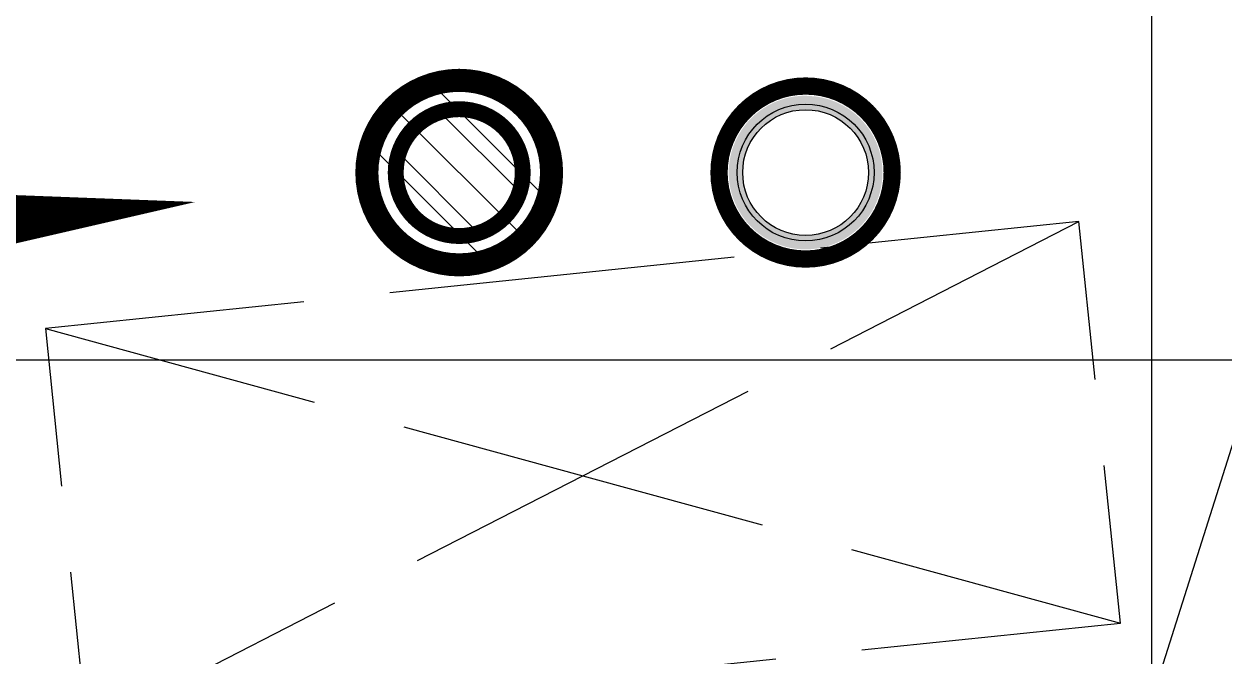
# Model space of a CAD drawing. Header units: inches. Extents: x 0 to 1813292486, y 0 to 3473589894.
# Drawn here: x 600654109 to 600655148, y 3473203761 to 3473204309 of the extents above; entities that cross this region are included whole.
import ezdxf
from ezdxf.enums import TextEntityAlignment as Align

# ---------------------------------------------------------------- set-up
doc = ezdxf.new("R2010")
doc.units = ezdxf.units.IN
doc.header["$LTSCALE"] = 1000
doc.header["$MEASUREMENT"] = 0
doc.linetypes.add('AX-MALL-GIRD-200$0$DOTE', pattern=[2.42, 2, -0.2, 0.02, -0.2])
doc.linetypes.add('AX-MALL-WALL-P02-QT$0$DASH', pattern=[0.35, 0.25, -0.1])
for name, color, linetype in [('A-Anno-Note', 241, 'Continuous'), ('AX-MALL-DIM-P02$0$A-Anno-Dims', 3, 'Continuous'), ('AX-MALL-DIM-P02$0$A-Detl-Thin', 131, 'Continuous'), ('AX-MALL-GIRD-200$0$A-Grid', 222, 'AX-MALL-GIRD-200$0$DOTE'), ('AX-MALL-P02-200$0$A-Anno-Note', 241, 'Continuous'), ('AX-MALL-WALL-P02$0$A-Anno-Note', 241, 'Continuous'), ('AX-MALL-WALL-P02-QT$0$A-Detl-Patt', 8, 'Continuous'), ('AX-MALL-WALL-P02-QT$0$A-Detl-Thin', 131, 'Continuous'), ('AX-MALL-WALL-P02-QT$0$A-Fixt', 81, 'Continuous'), ('AX-MALL-WALL-P02-QT$0$A-Wall', 2, 'Continuous'), ('AX-MALL-WALL-P02-QT$0$A-Wall-Patt', 13, 'Continuous'), ('AX-MALL-WALL-P02-QT$0$A-Wind', 4, 'Continuous'), ('AX-MALL-ZTKD-P02$0$A-Anno-Note', 241, 'Continuous'), ('PX-MALL-P02-LG$0$P-Airr-Pipe', 140, 'Continuous'), ('PX-MALL-P02-LG$0$P-Drain-Fldr', 4, 'Continuous'), ('PX-MALL-P02-LG$0$P-Drain-Fldr-ARCH', 161, 'Continuous'), ('PX-MALL-P02-LG$0$P-Drain-Fldr-W100', 4, 'Continuous'), ('PX-MALL-P02-LG$0$P-Drain-Fldr-W50', 4, 'Continuous'), ('PX-MALL-P02-LG$0$P-Pipe-Risr', 7, 'Continuous'), ('PX-MALL-P02-LG$0$P-Pipe-Risr-Arch', 6, 'Continuous'), ('PX-MALL-P02-LG$0$P-Pipe-Risr-W100', 6, 'Continuous'), ('PX-MALL-P02-LG$0$P-Pipe-Risr-W50', 6, 'Continuous')]:
    doc.layers.add(name, color=color, linetype=linetype)
doc.styles.add('PX-MALL-P02-LG$0$jzfz', font='gbenor.shx', dxfattribs={"bigfont": 'gbcbig.shx'})

# ---------------------------------------------------------------- blocks, each defined once
blk = doc.blocks.new('AX-MALL-GIRD-200')
at = {"layer": 'AX-MALL-GIRD-200$0$A-Grid'}
blk.add_line((600215588.6, 3473125707.5), (600573484.6, 3472992380.8), dxfattribs=at)
blk = doc.blocks.new('AX-MALL-WALL-P02-QT$0$JB-AC(O)-Hide')
for p, q in [((-225, 175), (-450, 175)), ((-450, 175), (-450, 37.5)), ((-450, 175), (-225, 87.5)), ((150, 175), (-150, 175)), ((450, 175), (225, 175)), ((225, 87.5), (450, 175)), ((450, 37.5), (450, 175)), ((-150, 58.3), (0, 0)), ((0, 0), (150, 58.3)), ((-150, -58.3), (0, 0)), ((0, 0), (150, -58.3)), ((-450, -37.5), (-450, -175)), ((450, -175), (450, -37.5)), ((-450, -175), (-225, -87.5)), ((225, -87.5), (450, -175)), ((-450, -175), (-225, -175)), ((-150, -175), (150, -175)), ((225, -175), (450, -175))]:
    blk.add_line(p, q)
blk = doc.blocks.new('AX-MALL-WALL-P02-QT$0$tj')
at = {"layer": 'AX-MALL-WALL-P02-QT$0$A-Detl-Patt'}
h = blk.add_hatch(dxfattribs=at)
h.set_pattern_fill('STEEL', color=256, scale=100, angle=50.4318)
h.set_pattern_definition([(75, (-14278.2, 156289.83), (-153.340725, 41.087523), []), (75, (-14317.88, 156358.57), (-153.340725, 41.087523), [])])
edge = h.paths.add_edge_path()
edge.add_arc((274303, 370915.4), 354853.2, 270.960109, 275.951313)
edge.add_line((311095.3, 17974.7), (323404.3, 17664.9))
edge.add_arc((337498.6, -5423), 27050, 84.42965, 121.40246, ccw=False)
edge.add_line((340124.3, 21499.2), (352435.6, 23411.5))
edge.add_line((352435.6, 23411.5), (352460.3, 23263.6))
edge.add_arc((262949, 558936.3), 543100, 279.486523, 288.50533)
edge.add_line((435325, 43917.8), (435185.9, 44187.6))
edge.add_arc((262949, 558936.3), 542800, 279.518166, 288.500444, ccw=False)
edge.add_line((352706.5, 23609), (352681.7, 23756.9))
edge.add_line((352681.7, 23756.9), (340117.8, 21803.8))
edge.add_arc((337510.1, -5455), 27383.3, 84.53553, 121.20268)
edge.add_line((323323.7, 17967), (311085.8, 18275))
edge.add_arc((274273.8, 371474.5), 355112.7, 270.964111, 275.950126, ccw=False)
edge.add_line((280249, 16412.1), (280249, 16112))
blk = doc.blocks.new('AX-MALL-WALL-P02-QT')
at = {"layer": 'AX-MALL-WALL-P02-QT$0$A-Wall-Patt'}
h = blk.add_hatch(dxfattribs=at)
h.set_pattern_fill('普通砖', color=256, scale=200, style=0)
h.set_pattern_definition([(45, (0, 359), (-353.553532015, 353.553532015), [])])
h.paths.add_polyline_path([(600450743.1, 3473037700.7), (600450893.9, 3473037765.1), (600455839.3, 3473051040.3), (600455768.8, 3473051137.7), (600455651.9, 3473051110.1), (600450699.1, 3473037815.3)])
at = {"layer": 'AX-MALL-WALL-P02-QT$0$A-Detl-Thin', "linetype": 'AX-MALL-WALL-P02-QT$0$DASH', "ltscale": 3}
blk.add_lwpolyline([(600447091, 3473039588, 0.001865), (600450979.9, 3473038569.1, 0.001865)], format="xyb", dxfattribs=at)
at = {"layer": 'AX-MALL-WALL-P02-QT$0$A-Wall'}
blk.add_line((600450699.1, 3473037815.3), (600455651.9, 3473051110.1), dxfattribs=at)
at = {"layer": 'AX-MALL-WALL-P02-QT$0$A-Detl-Thin', "rotation": 339.5681613091762}
blk.add_blockref('AX-MALL-WALL-P02-QT$0$tj', (600144118.7, 3473128496.3), dxfattribs=at)
at = {"layer": 'AX-MALL-WALL-P02-QT$0$A-Fixt', "rotation": 345.4703428157612}
blk.add_blockref('AX-MALL-WALL-P02-QT$0$JB-AC(O)-Hide', (600450302.4, 3473038162.4), dxfattribs=at)
at = {"layer": 'AX-MALL-WALL-P02-QT$0$A-Wind'}
blk.add_blockref('AX-MALL-GIRD-200', (0, 0), dxfattribs=at)
blk = doc.blocks.new('AX-MALL-WALL-P02')
at = {"layer": 'AX-MALL-WALL-P02$0$A-Anno-Note'}
blk.add_blockref('AX-MALL-WALL-P02-QT', (0, 0), dxfattribs=at)
blk = doc.blocks.new('PX-MALL-P02-LG$0$P-Risr')
at = {"layer": 'PX-MALL-P02-LG$0$P-Pipe-Risr-W50'}
h = blk.add_hatch(color=0, dxfattribs=at)
edge = h.paths.add_edge_path()
edge.add_ellipse((0, 0), major_axis=(47.1, 47.1), ratio=1, start_angle=225, end_angle=405, ccw=False)
edge.add_ellipse((0, 0), major_axis=(47.1, 47.1), ratio=1, start_angle=133.9676, end_angle=225, ccw=False)
edge.add_line((-66.5, 1.2), (-54.4, 1.2))
edge.add_ellipse((0, 0), major_axis=(-38.5, 38.5), ratio=1, start_angle=43.7381, end_angle=135)
edge.add_ellipse((0, 0), major_axis=(38.5, 38.5), ratio=1, start_angle=225, end_angle=405)
edge.add_ellipse((0, 0), major_axis=(38.5, 38.5), ratio=1, start_angle=45, end_angle=133.7381)
edge.add_line((-54.4, 1.2), (-66.5, 1.2))
edge.add_ellipse((0, 0), major_axis=(-47.1, 47.1), ratio=1, start_angle=-45, end_angle=43.9676, ccw=False)
at = {"layer": 'PX-MALL-P02-LG$0$P-Pipe-Risr-Arch', "ltscale": 0.7}
blk.add_circle((0, 0), 59.3, dxfattribs=at)
at = {"layer": 'PX-MALL-P02-LG$0$P-Pipe-Risr-W100', "color": 0, "const_width": 15}
blk.add_lwpolyline([(-75, 0, 1), (75, 0, 1)], format="xyb", close=True, dxfattribs=at)
at = {"layer": 'PX-MALL-P02-LG$0$P-Pipe-Risr-W50'}
blk.add_circle((0, 0), 54.5, dxfattribs=at)
at = {"layer": 'PX-MALL-P02-LG$0$P-Pipe-Risr', "style": 'PX-MALL-P02-LG$0$jzfz', "width": 0.6, "flags": 1}
for tag in ['RANGE', 'SYS-MARK']:
    blk.add_attdef(tag, text='', height=0.0156, dxfattribs=at).set_placement((0.3, -45.7), align=Align.MIDDLE)
blk = doc.blocks.new('PX-MALL-P02-LG$0$A$C5A9C1854')
at = {"layer": 'PX-MALL-P02-LG$0$P-Drain-Fldr-W50', "ltscale": 0.7}
for p, q in [((52.4, -16.8), (-16.8, 52.4)), ((38.9, -38.9), (-38.9, 38.9)), ((16.8, -52.4), (-52.4, 16.8))]:
    blk.add_line(p, q, dxfattribs=at)
at = {"layer": 'PX-MALL-P02-LG$0$P-Drain-Fldr-W50', "ltscale": 0.7, "const_width": 13.8}
blk.add_lwpolyline([(-55, 0, 1), (55, 0, 1)], format="xyb", close=True, dxfattribs=at)
blk = doc.blocks.new('PX-MALL-P02-LG$0$A$C7D2520B3')
at = {"layer": 'PX-MALL-P02-LG$0$P-Drain-Fldr', "ltscale": 0.7}
for p, q in [((78.5, -25.2), (-25.2, 78.5)), ((58.3, -58.3), (-58.3, 58.3)), ((25.2, -78.5), (-78.5, 25.2))]:
    blk.add_line(p, q, dxfattribs=at)
at = {"layer": 'PX-MALL-P02-LG$0$P-Drain-Fldr', "ltscale": 0.7, "const_width": 20}
blk.add_lwpolyline([(0, -80, 1), (0, 80, 1)], format="xyb", close=True, dxfattribs=at)
blk = doc.blocks.new('PX-MALL-P02-LG$0$A$C2257314B')
at = {"layer": 'PX-MALL-P02-LG$0$P-Drain-Fldr-ARCH', "ltscale": 0.7}
for p, q in [((52.4, -16.8), (-16.8, 52.4)), ((38.9, -38.9), (-38.9, 38.9)), ((16.8, -52.4), (-52.4, 16.8))]:
    blk.add_line(p, q, dxfattribs=at)
for start, end in [(0, 180), (180, 0)]:
    blk.add_arc((0, 0), 55, start, end, dxfattribs=at)
blk = doc.blocks.new('PX-MALL-P02-LG$0$P-Drain-Fldr')
blk.add_blockref('PX-MALL-P02-LG$0$A$C2257314B', (0, 0))
at = {"layer": 'PX-MALL-P02-LG$0$P-Drain-Fldr-W100'}
blk.add_blockref('PX-MALL-P02-LG$0$A$C7D2520B3', (0, 0), dxfattribs=at)
at = {"layer": 'PX-MALL-P02-LG$0$P-Drain-Fldr-W50'}
blk.add_blockref('PX-MALL-P02-LG$0$A$C5A9C1854', (0, 0), dxfattribs=at)
blk = doc.blocks.new('PX-MALL-P02-LG')
at = {"layer": 'PX-MALL-P02-LG$0$P-Airr-Pipe', "rotation": 249.5681612843863}
blk.add_blockref('PX-MALL-P02-LG$0$P-Risr', (600450575, 3473038341.4), dxfattribs=at)
at = {"layer": 'PX-MALL-P02-LG$0$P-Drain-Fldr', "rotation": 339.5681612843863}
blk.add_blockref('PX-MALL-P02-LG$0$P-Drain-Fldr', (600450293.8, 3473038446.1), dxfattribs=at)
blk = doc.blocks.new('AX-MALL-ZTKD-P02')
at = {"layer": 'AX-MALL-ZTKD-P02$0$A-Anno-Note'}
blk.add_blockref('AX-MALL-GIRD-200', (0, 0), dxfattribs=at)
blk = doc.blocks.new('AX-MALL-DIM-P02')
at = {"layer": 'AX-MALL-DIM-P02$0$A-Anno-Dims'}
blk.add_lwpolyline([(600449325.6, 3473038702, 0, 0, 0), (600450070.8, 3473038502, 0, 144, 0), (600449549.3, 3473038642, 0, 0, 0)], format="xyseb", dxfattribs=at)
at = {"layer": 'AX-MALL-DIM-P02$0$A-Detl-Thin'}
blk.add_blockref('AX-MALL-ZTKD-P02', (0, 0), dxfattribs=at)
blk = doc.blocks.new('AX-MALL-P02-200')
at = {"layer": 'AX-MALL-P02-200$0$A-Anno-Note'}
blk.add_blockref('AX-MALL-WALL-P02', (0, 0), dxfattribs=at)
for name in ['AX-MALL-DIM-P02', 'PX-MALL-P02-LG']:
    blk.add_blockref(name, (0, 0), dxfattribs=at)

msp = doc.modelspace()

# ---------------------------------------------------------------- block references
at = {"layer": 'A-Anno-Note', "rotation": 20.43183869077545}
msp.add_blockref('AX-MALL-P02-200', (1250392458.5, 9048125.7), dxfattribs=at)

doc.saveas('drawing.dxf')
